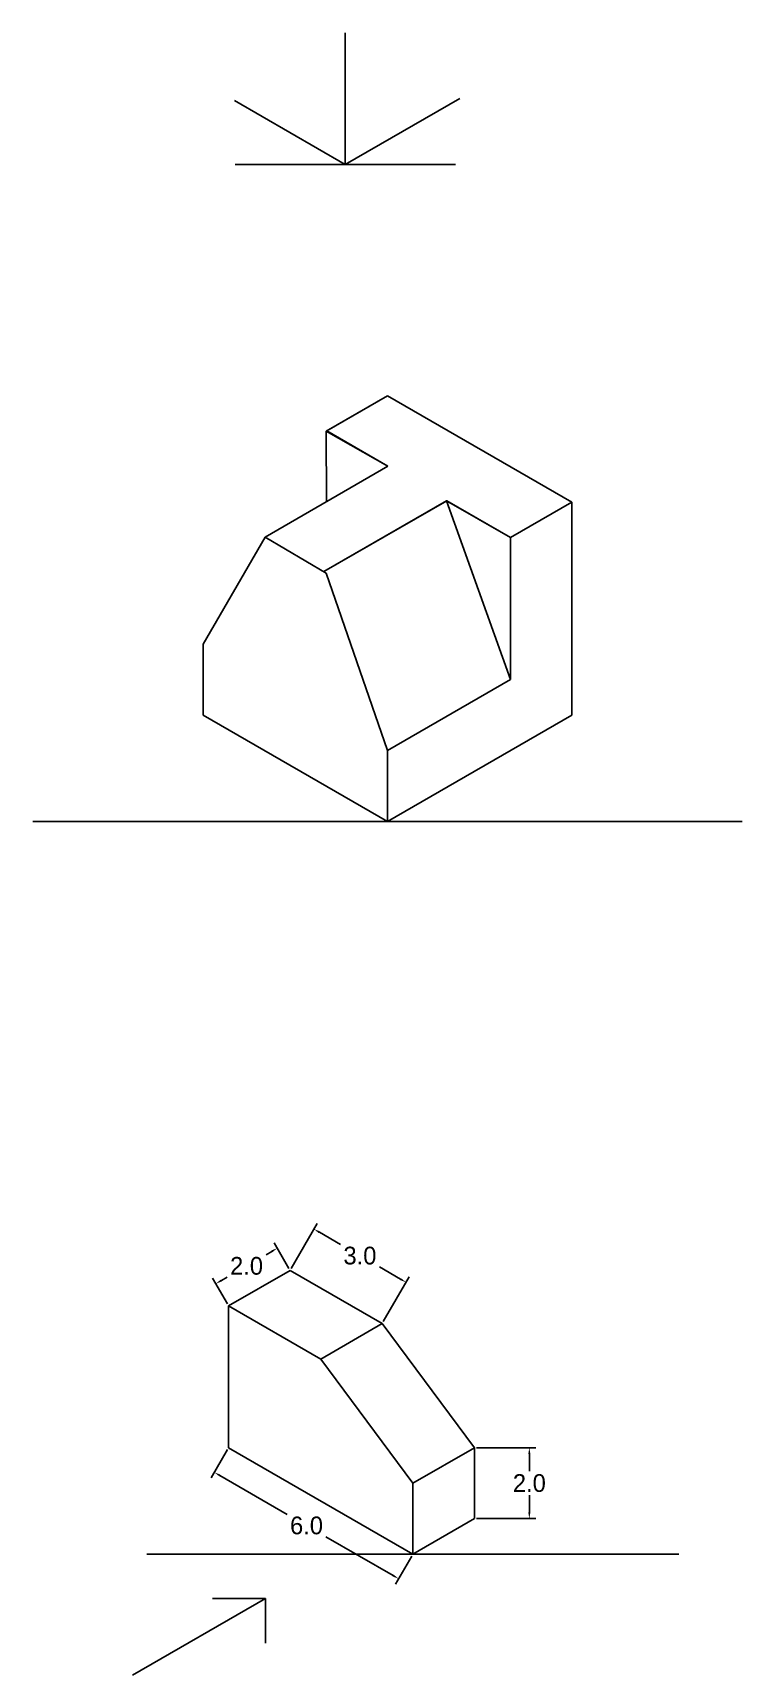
# Model space of a CAD drawing. Header units: inches. Extents: x 38.4 to 58.4, y -31 to 15.3.
import ezdxf

# ---------------------------------------------------------------- set-up
doc = ezdxf.new("R2010")
doc.units = ezdxf.units.IN
doc.header["$MEASUREMENT"] = 0
doc.dimstyles.get("Standard").update_dxf_attribs({"dimtxt": 0.5, "dimasz": 0.18, "dimexe": 0.18, "dimexo": 0.0625, "dimgap": 0.09, "dimtad": 0, "dimtih": 1, "dimtoh": 1, "dimdec": 1, "dimzin": 0, "dimdsep": 46, "dimtxsty": 'Standard', "dimcen": 0.09, "dimadec": 0, "dimazin": 0, "dimtfac": 1, "dimtdec": 1, "dimtofl": 0, "dimtmove": 0, "dimatfit": 3, "dimfxl": 1, "dimtolj": 1, "dimtzin": 0, "dimarcsym": 0})

# ---------------------------------------------------------------- blocks, each defined once
blk = doc.blocks.new('*D2')
at = {"color": 0, "lineweight": -2}
for p, q in [((43.884, -24.6), (43.424, -25.397)), ((43.67, -25.331), (45.563, -26.425)), ((48.554, -28.151), (46.66, -27.058)), ((49.08, -27.6), (48.62, -28.397))]:
    blk.add_line(p, q, dxfattribs=at)
at = {"color": 0}
for points in [[(43.685, -25.305), (43.655, -25.357), (43.514, -25.241)], [(48.569, -28.125), (48.539, -28.177), (48.71, -28.241)]]:
    blk.add_solid(points, dxfattribs=at)
at = {"layer": 'Defpoints', "color": 0}
for p in [(43.915, -24.546), (49.111, -27.546), (48.71, -28.241)]:
    blk.add_point(p, dxfattribs=at)
at = {"color": 0, "insert": (46.112, -26.741), "char_height": 0.5, "attachment_point": 5}
blk.add_mtext('\\A1;6.0', dxfattribs=at)
blk = doc.blocks.new('*D3')
at = {"color": 0, "lineweight": -2}
for p, q in [((50.906, -24.546), (52.575, -24.546)), ((52.395, -24.726), (52.395, -25.206)), ((52.395, -26.366), (52.395, -25.886)), ((50.906, -26.546), (52.575, -26.546))]:
    blk.add_line(p, q, dxfattribs=at)
at = {"color": 0}
for points in [[(52.365, -24.726), (52.425, -24.726), (52.395, -24.546)], [(52.365, -26.366), (52.425, -26.366), (52.395, -26.546)]]:
    blk.add_solid(points, dxfattribs=at)
at = {"layer": 'Defpoints', "color": 0}
for p in [(50.844, -24.546), (52.395, -24.546), (50.844, -26.546)]:
    blk.add_point(p, dxfattribs=at)
at = {"color": 0, "insert": (52.395, -25.546), "char_height": 0.5, "attachment_point": 5}
blk.add_mtext('\\A1;2.0', dxfattribs=at)
blk = doc.blocks.new('*D4')
at = {"color": 0, "lineweight": -2}
for p, q in [((45.679, -19.492), (46.409, -18.227)), ((46.475, -18.473), (47.07, -18.816)), ((48.761, -19.793), (48.166, -19.449)), ((48.277, -20.992), (49.007, -19.727))]:
    blk.add_line(p, q, dxfattribs=at)
at = {"color": 0}
for points in [[(46.49, -18.447), (46.46, -18.498), (46.319, -18.383)], [(48.776, -19.767), (48.746, -19.818), (48.917, -19.883)]]:
    blk.add_solid(points, dxfattribs=at)
at = {"layer": 'Defpoints', "color": 0}
for p in [(45.647, -19.546), (48.917, -19.883), (48.245, -21.046)]:
    blk.add_point(p, dxfattribs=at)
at = {"color": 0, "insert": (47.618, -19.133), "char_height": 0.5, "attachment_point": 5}
blk.add_mtext('\\A1;3.0', dxfattribs=at)
blk = doc.blocks.new('*D5')
at = {"color": 0, "lineweight": -2}
for p, q in [((45.616, -19.492), (45.197, -18.766)), ((45.131, -19.012), (44.97, -19.106)), ((43.884, -20.492), (43.465, -19.766)), ((43.711, -19.832), (43.873, -19.739))]:
    blk.add_line(p, q, dxfattribs=at)
at = {"color": 0}
for points in [[(45.116, -18.986), (45.146, -19.038), (45.287, -18.922)], [(43.696, -19.806), (43.726, -19.858), (43.555, -19.922)]]:
    blk.add_solid(points, dxfattribs=at)
at = {"layer": 'Defpoints', "color": 0}
for p in [(45.287, -18.922), (45.647, -19.546), (43.915, -20.546)]:
    blk.add_point(p, dxfattribs=at)
at = {"color": 0, "insert": (44.421, -19.422), "char_height": 0.5, "attachment_point": 5}
blk.add_mtext('\\A1;2.0', dxfattribs=at)

msp = doc.modelspace()

# ---------------------------------------------------------------- linework, layer by layer
for p, q in [((47.206, 11.627), (47.206, 15.343)), ((47.206, 11.627), (44.081, 13.431)), ((47.206, 11.627), (50.438, 13.493)), ((44.103, 11.627), (50.309, 11.627)), ((48.395, 5.11), (46.663, 4.11)), ((46.684, 4.122), (48.395, 5.11)), ((48.395, 5.11), (53.591, 2.11)), ((48.395, 5.11), (53.591, 2.11)), ((48.406, 3.128), (46.663, 4.11)), ((46.663, 4.11), (46.674, 2.128)), ((48.406, 3.128), (46.684, 4.122)), ((44.942, 1.128), (48.406, 3.128)), ((44.942, 1.128), (48.406, 3.128)), ((46.6, 0.152), (50.064, 2.152)), ((50.06, 2.15), (46.6, 0.152)), ((51.859, 1.111), (50.06, 2.15)), ((50.06, 2.15), (51.861, -2.89)), ((50.064, 2.152), (51.859, 1.111)), ((53.591, 2.11), (51.859, 1.111)), ((53.591, -3.89), (53.591, 2.11)), ((53.591, -3.89), (53.591, 2.11)), ((43.199, -1.89), (44.942, 1.128)), ((44.942, 1.128), (46.665, 0.114)), ((51.861, -2.89), (51.859, 1.111)), ((48.397, -4.89), (46.665, 0.114)), ((43.199, -3.89), (43.199, -1.89)), ((48.397, -4.89), (51.861, -2.89)), ((48.395, -6.89), (43.199, -3.89)), ((48.395, -6.89), (43.199, -3.89)), ((48.395, -6.89), (53.591, -3.89)), ((48.395, -6.89), (53.591, -3.89)), ((48.395, -6.89), (48.397, -4.89)), ((38.395, -6.89), (58.395, -6.89)), ((43.915, -20.546), (45.647, -19.546)), ((43.915, -20.546), (45.647, -19.546)), ((45.647, -19.546), (48.245, -21.046)), ((43.915, -24.546), (43.915, -20.546)), ((43.915, -24.546), (43.915, -20.546)), ((43.915, -20.546), (46.513, -22.046)), ((46.513, -22.046), (48.245, -21.046)), ((48.245, -21.046), (50.844, -24.546)), ((46.513, -22.046), (49.111, -25.546)), ((49.111, -27.546), (43.915, -24.546)), ((43.915, -24.546), (49.111, -27.546)), ((49.111, -25.546), (50.844, -24.546)), ((50.844, -26.546), (50.844, -24.546)), ((49.111, -27.546), (49.111, -25.546)), ((49.111, -27.546), (50.844, -26.546)), ((49.111, -27.546), (50.844, -26.546)), ((41.611, -27.546), (56.611, -27.546)), ((41.207, -30.959), (44.955, -28.795)), ((44.955, -28.795), (43.458, -28.795)), ((44.955, -28.795), (44.955, -30.053))]:
    msp.add_line(p, q)

# ---------------------------------------------------------------- dimensions: what is measured, and where the dimension line sits
for p1, p2, distance, picture, middle in [((45.647, -19.546), (48.245, -21.046), 1.343, '*D4', (47.618, -19.133)), ((43.915, -20.546), (45.647, -19.546), 0.72, '*D5', (44.421, -19.422)), ((43.915, -24.546), (49.111, -27.546), -0.803, '*D2', (46.112, -26.741))]:
    dim = msp.add_aligned_dim(p1=p1, p2=p2, distance=distance, dimstyle='Standard')
    dim.commit()
    dim.dimension.update_dxf_attribs({"geometry": picture, "text_midpoint": middle})
dim = msp.add_linear_dim(base=(52.395, -24.546), p1=(50.844, -26.546), p2=(50.844, -24.546), angle=90, dimstyle='Standard')
dim.commit()
dim.dimension.update_dxf_attribs({"geometry": '*D3', "text_midpoint": (52.395, -25.546)})

doc.saveas('drawing.dxf')
